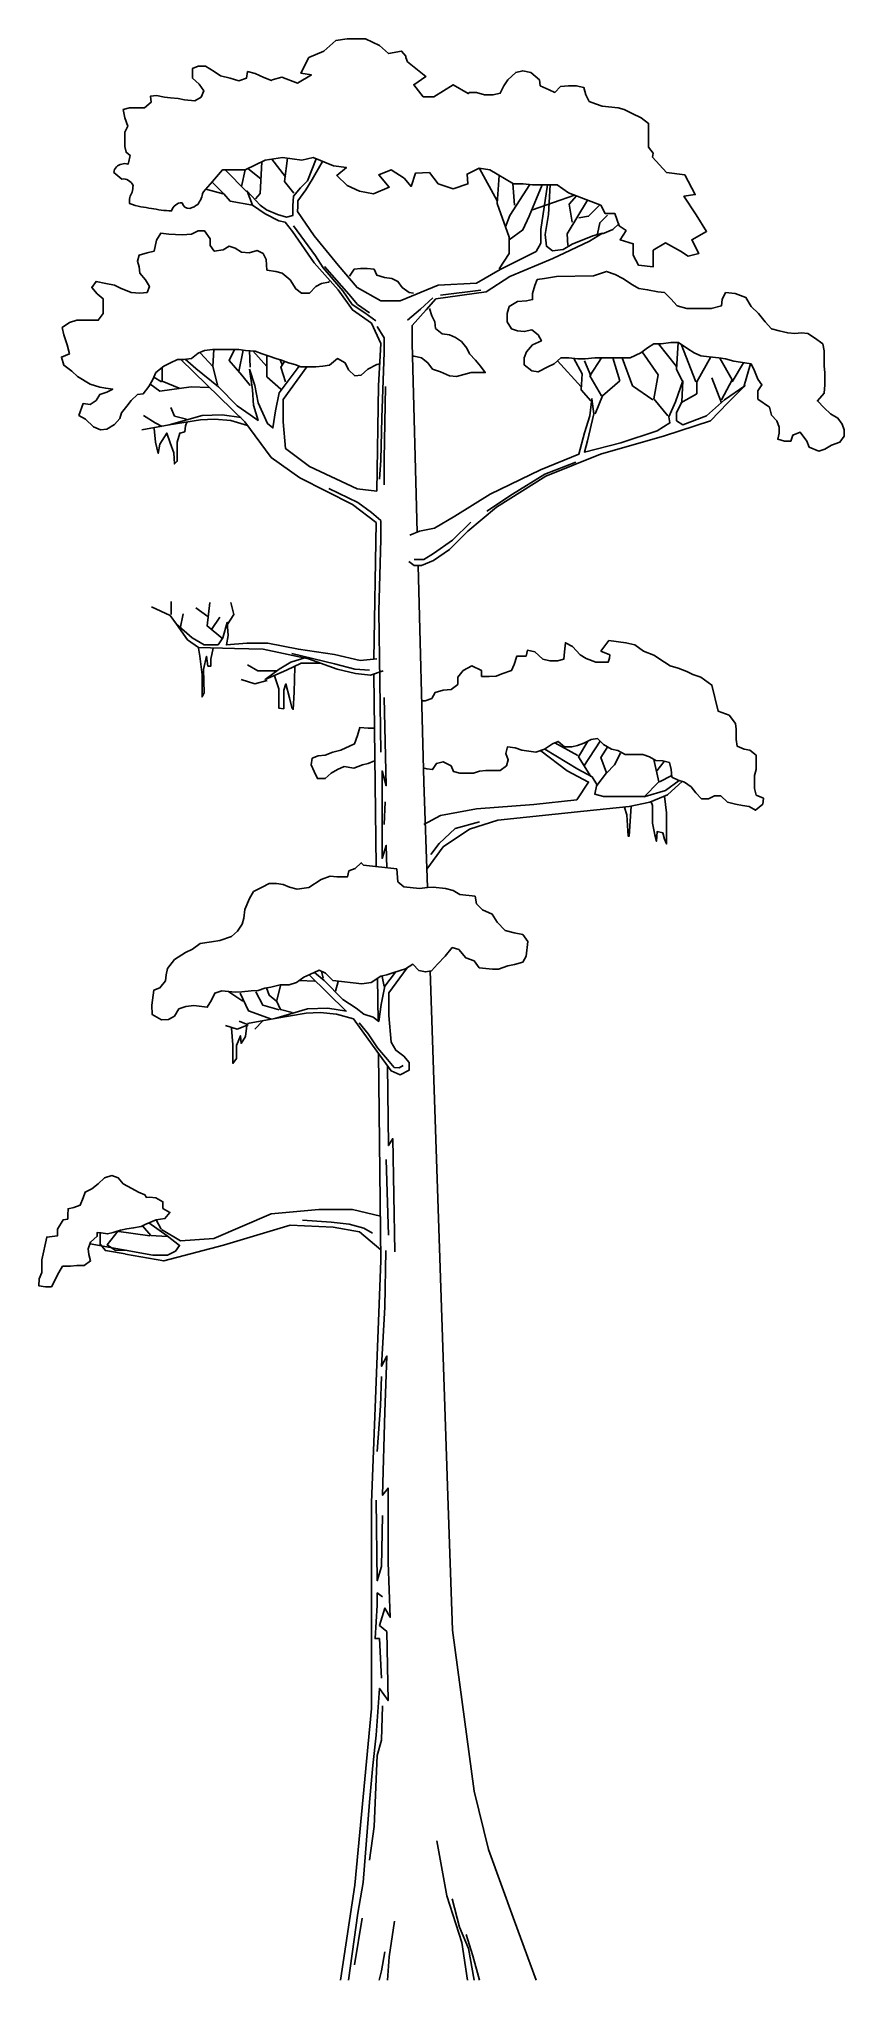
# Model space of a CAD drawing. Extents: x -0.36 to 0.36, y 0 to 1.74.
import ezdxf

# ---------------------------------------------------------------- set-up
doc = ezdxf.new("R2010")
doc.units = 0
doc.header["$LTSCALE"] = 0.5
doc.header["$MEASUREMENT"] = 0
doc.layers.add('TREES', color=3, linetype='CONTINUOUS')

msp = doc.modelspace()

# ---------------------------------------------------------------- linework, layer by layer
at = {"layer": 'TREES'}
for p, q in [((0.2131, 1.4439), (0.197, 1.4643)), ((0.2131, 1.4412), (0.2146, 1.4654)), ((0.2303, 1.4304), (0.2172, 1.4639)), ((0.1278, 1.4259), (0.1066, 1.4491)), ((0.1288, 1.4376), (0.1214, 1.4513)), ((0.1364, 1.4358), (0.1307, 1.4492)), ((0.1355, 1.4358), (0.1461, 1.4517)), ((0.1623, 1.4313), (0.1562, 1.4517)), ((0.1738, 1.4268), (0.1646, 1.4517)), ((0.1968, 1.4367), (0.1823, 1.4571)), ((0.2313, 1.4304), (0.2438, 1.4526)), ((0.2629, 1.4322), (0.252, 1.4516)), ((0.2629, 1.4304), (0.2731, 1.4474)), ((0.2734, 1.4259), (0.2793, 1.4465)), ((0.1278, 1.4232), (0.1288, 1.4376)), ((0.146, 1.4178), (0.1355, 1.4358)), ((0.147, 1.4178), (0.1623, 1.4313)), ((0.192, 1.4142), (0.1738, 1.4268)), ((0.193, 1.4151), (0.1968, 1.4367)), ((0.2188, 1.4304), (0.2131, 1.4412)), ((0.2313, 1.4196), (0.2313, 1.4304)), ((0.2533, 1.4115), (0.2447, 1.434)), ((0.2533, 1.4142), (0.2629, 1.4322)), ((0.1364, 1.4133), (0.1278, 1.4232)), ((0.1403, 1.4016), (0.147, 1.4178)), ((0.2054, 1.3998), (0.193, 1.4151)), ((0.2169, 1.4115), (0.2313, 1.4196))]:
    msp.add_line(p, q, dxfattribs=at)
msp.add_lwpolyline([(0.1917, 1.6313), (0.2041, 1.6177), (0.2205, 1.6155), (0.2299, 1.5979), (0.2197, 1.5964), (0.2307, 1.5796), (0.2401, 1.5649), (0.2268, 1.5575), (0.233, 1.5451), (0.2236, 1.5429), (0.2166, 1.5473), (0.2033, 1.5546), (0.1923, 1.548), (0.1923, 1.5333), (0.1791, 1.5348), (0.1744, 1.5436), (0.1744, 1.5539), (0.1626, 1.5575), (0.1681, 1.5656), (0.1618, 1.57), (0.1579, 1.581), (0.1493, 1.581), (0.1454, 1.5884), (0.1321, 1.5935), (0.1165, 1.5994), (0.1063, 1.6067), (0.0844, 1.6067), (0.0758, 1.6074), (0.0672, 1.6074), (0.0461, 1.6199), (0.0367, 1.6214), (0.0258, 1.6162), (0.0265, 1.6074), (0.0132, 1.603), (-0.0001, 1.6074), (-0.0079, 1.6177), (-0.0204, 1.617), (-0.0243, 1.6052), (-0.0306, 1.6126), (-0.0423, 1.6199), (-0.0532, 1.6155), (-0.0439, 1.6045), (-0.0579, 1.5986), (-0.0705, 1.6008), (-0.0814, 1.606), (-0.0908, 1.6148), (-0.0822, 1.6221), (-0.0939, 1.6236), (-0.1119, 1.6309), (-0.1221, 1.6287), (-0.1393, 1.6309), (-0.1549, 1.6287), (-0.1729, 1.6199), (-0.1932, 1.6199), (-0.2019, 1.6096), (-0.2105, 1.6001, -0.104351), (-0.2151, 1.5891, -0.063312), (-0.2222, 1.5854, -0.359304), (-0.2292, 1.5906, 0.346354), (-0.2386, 1.5832, -0.011926), (-0.248, 1.584, -0.000846), (-0.2566, 1.5854, 0.004158), (-0.266, 1.5869, -0.031091), (-0.2762, 1.5898, -0.204096), (-0.2738, 1.6001, 0.007883), (-0.273, 1.606, 0.32701), (-0.2832, 1.6118, -0.019597), (-0.2902, 1.6177, -0.373033), (-0.2832, 1.625, -0.207059), (-0.2777, 1.625, 0.052957), (-0.2762, 1.6302, 0.015503), (-0.2758, 1.6329), (-0.2793, 1.6357), (-0.2804, 1.6409), (-0.2804, 1.6536), (-0.2778, 1.6592), (-0.2804, 1.6665), (-0.2819, 1.6739), (-0.2763, 1.6756), (-0.2629, 1.6756), (-0.2569, 1.6805), (-0.2576, 1.6858), (-0.252, 1.6865), (-0.2449, 1.6851), (-0.2397, 1.6844), (-0.2326, 1.6837), (-0.227, 1.6826), (-0.2177, 1.6819), (-0.2121, 1.6851), (-0.2098, 1.6907), (-0.2139, 1.6966), (-0.2199, 1.7019), (-0.2199, 1.7107), (-0.2147, 1.7128), (-0.2083, 1.7128), (-0.2005, 1.7079), (-0.1949, 1.704), (-0.1863, 1.7019), (-0.1784, 1.6998), (-0.1717, 1.7019), (-0.1706, 1.7079), (-0.1639, 1.7061), (-0.156, 1.7026), (-0.1493, 1.6999), (-0.1487, 1.7006), (-0.1401, 1.7028), (-0.126, 1.6976), (-0.1135, 1.705), (-0.1229, 1.7064), (-0.1158, 1.7204), (-0.1025, 1.7262), (-0.0916, 1.7358), (-0.0814, 1.7372), (-0.065, 1.7372), (-0.0525, 1.7314), (-0.0446, 1.724), (-0.0329, 1.7262), (-0.029, 1.7218), (-0.029, 1.7204), (-0.0274, 1.7167), (-0.011, 1.7035), (-0.022, 1.6962), (-0.0134, 1.6852), (-0.004, 1.6852), (0.0132, 1.6962), (0.0268, 1.6882), (0.0278, 1.6893), (0.0342, 1.6893), (0.0413, 1.6872), (0.0491, 1.6872), (0.0555, 1.6886), (0.0585, 1.6952), (0.0622, 1.7005), (0.0693, 1.7072), (0.0756, 1.7086), (0.0827, 1.7072), (0.0906, 1.7005), (0.0913, 1.6952), (0.0992, 1.6917), (0.1044, 1.6893), (0.1093, 1.6945), (0.1164, 1.6952), (0.1235, 1.6952), (0.1302, 1.6938), (0.1321, 1.6872), (0.1351, 1.6812), (0.1407, 1.6791), (0.1466, 1.677), (0.1608, 1.6756), (0.1664, 1.6739), (0.1735, 1.6704), (0.1814, 1.6665), (0.1881, 1.6616), (0.1881, 1.6402), (0.1922, 1.635)], format="xyb", close=True, dxfattribs=at)
for points in [[(-0.1717, 1.6005), (-0.1908, 1.6199)], [(-0.176, 1.6051), (-0.1727, 1.62)], [(-0.1094, 1.6299), (-0.1171, 1.6103), (-0.1233, 1.604), (-0.1295, 1.5964), (-0.1302, 1.5877), (-0.1302, 1.579), (-0.1357, 1.5778), (-0.1438, 1.5801), (-0.1537, 1.5842), (-0.1593, 1.5883), (-0.1711, 1.601), (-0.1661, 1.5883), (-0.155, 1.5807), (-0.1426, 1.5743), (-0.137, 1.5731), (-0.1303, 1.5648)], [(-0.1587, 1.6121), (-0.1704, 1.6211)], [(-0.1636, 1.5941), (-0.1593, 1.5987), (-0.1579, 1.6272)], [(-0.1368, 1.6136), (-0.1489, 1.6295)], [(-0.1291, 1.5992), (-0.1375, 1.6097), (-0.1349, 1.6303)], [(-0.126, 1.5828), (-0.1258, 1.5871), (-0.1258, 1.5923), (-0.1184, 1.6022), (-0.1128, 1.6115), (-0.1036, 1.6275)], [(0.0527, 1.5923), (0.0369, 1.6213)], [(-0.1926, 1.5986), (-0.208, 1.6028)], [(-0.1661, 1.5883), (-0.1863, 1.592), (-0.1919, 1.5986), (-0.2023, 1.6091)], [(0.0546, 1.5313), (0.0633, 1.5452), (0.0633, 1.5598), (0.0527, 1.59), (0.0545, 1.6149)], [(0.0602, 1.5691), (0.0639, 1.579), (0.0818, 1.6069)], [(0.0633, 1.5574), (0.0757, 1.5662), (0.0812, 1.5784), (0.0929, 1.6067)], [(0.0682, 1.5883), (0.0667, 1.6077)], [(0.0876, 1.5468), (0.0918, 1.5545), (0.0918, 1.5667), (0.0977, 1.6067)], [(0.1, 1.6067), (0.0986, 1.5801), (0.0955, 1.5621), (0.0967, 1.5516), (0.1023, 1.5476), (0.1116, 1.5487), (0.1197, 1.5534), (0.1383, 1.5609), (0.1469, 1.5633), (0.1352, 1.5563), (0.1184, 1.5481), (0.1025, 1.5408)], [(0.0876, 1.5468), (0.0555, 1.5307), (0.0342, 1.5187), (0, 1.5167), (-0.0342, 1.5027), (-0.0513, 1.5027), (-0.0726, 1.5147), (-0.0897, 1.5348), (-0.1111, 1.5608), (-0.126, 1.5828)], [(0.0843, 1.5842), (0.122, 1.5973)], [(0.1159, 1.5522), (0.1153, 1.5627), (0.1334, 1.593)], [(0.1197, 1.5731), (0.1172, 1.5894), (0.1236, 1.5967)], [(0.1259, 1.5772), (0.1345, 1.5784), (0.1445, 1.5887)], [(-0.0525, 1.4465), (-0.0551, 1.4458), (-0.063, 1.4416), (-0.069, 1.4364), (-0.0746, 1.4357), (-0.0802, 1.4409), (-0.0832, 1.4472), (-0.0902, 1.4511), (-0.0973, 1.4451), (-0.1033, 1.4444), (-0.1097, 1.4437), (-0.1231, 1.4437), (-0.1284, 1.4458), (-0.134, 1.4472), (-0.1403, 1.4497), (-0.1455, 1.4511), (-0.1512, 1.4532), (-0.1575, 1.4553), (-0.1639, 1.4577), (-0.1725, 1.4584), (-0.1784, 1.4591), (-0.202, 1.4591), (-0.2091, 1.4584), (-0.2147, 1.456), (-0.2207, 1.4511), (-0.2278, 1.4504), (-0.2334, 1.4504), (-0.2397, 1.4472), (-0.2457, 1.4444), (-0.2528, 1.4385), (-0.2554, 1.4325), (-0.2591, 1.4262), (-0.264, 1.4196), (-0.2692, 1.4189), (-0.2748, 1.4136), (-0.2786, 1.4084), (-0.2834, 1.4027), (-0.2849, 1.3975), (-0.2898, 1.3922), (-0.2965, 1.388), (-0.3021, 1.3873), (-0.3085, 1.3901), (-0.3156, 1.3968), (-0.3215, 1.4003), (-0.3178, 1.4108), (-0.3114, 1.4101), (-0.3062, 1.4136), (-0.3029, 1.4189), (-0.2965, 1.421), (-0.2913, 1.4238), (-0.2976, 1.4245), (-0.3029, 1.4255), (-0.3114, 1.4283), (-0.3227, 1.435), (-0.3279, 1.4399), (-0.335, 1.4451), (-0.3372, 1.4525), (-0.3301, 1.4553), (-0.332, 1.4633), (-0.335, 1.4725), (-0.3365, 1.4788), (-0.3301, 1.4833), (-0.3234, 1.4854), (-0.3043, 1.4854), (-0.2999, 1.4914), (-0.2999, 1.5047), (-0.3051, 1.5089), (-0.31, 1.5148), (-0.3062, 1.5201), (-0.2976, 1.5183), (-0.2898, 1.5169), (-0.2842, 1.5141), (-0.2748, 1.5103), (-0.267, 1.5096), (-0.2606, 1.5103), (-0.2584, 1.5155), (-0.2621, 1.5215), (-0.267, 1.5275), (-0.2677, 1.5331), (-0.2692, 1.5383), (-0.2677, 1.5436), (-0.2606, 1.5457), (-0.2543, 1.5471), (-0.252, 1.5572), (-0.2483, 1.5632), (-0.2412, 1.5625), (-0.2292, 1.5618), (-0.2207, 1.5625), (-0.2147, 1.5653), (-0.2091, 1.5653), (-0.2042, 1.5583), (-0.2042, 1.5523), (-0.2005, 1.5471), (-0.1926, 1.5485), (-0.187, 1.5516), (-0.1818, 1.5499), (-0.1762, 1.5464), (-0.1691, 1.5457), (-0.162, 1.5478), (-0.1568, 1.545), (-0.1541, 1.5397), (-0.1534, 1.5303), (-0.1455, 1.5289), (-0.1396, 1.5275), (-0.1325, 1.5215), (-0.1276, 1.5134), (-0.1224, 1.5096), (-0.1153, 1.5096), (-0.1097, 1.5155), (-0.1044, 1.5183), (-0.0981, 1.5194), (-0.0973, 1.5201)], [(-0.1303, 1.5648), (-0.1111, 1.5368), (-0.0897, 1.5127), (-0.0769, 1.4947), (-0.0598, 1.4827), (-0.0513, 1.4647), (-0.0534, 1.4266), (-0.055, 1.3325)], [(-0.1296, 1.5699), (-0.1099, 1.5431), (-0.1031, 1.5322), (-0.0854, 1.5118), (-0.0772, 1.4996), (-0.0656, 1.492), (-0.056, 1.4849)], [(0.1426, 1.5627), (0.1445, 1.5726), (0.1513, 1.5795)], [(0.1469, 1.5627), (0.1562, 1.5667), (0.1618, 1.572)], [(-0.1017, 1.5335), (-0.0799, 1.5086), (-0.0724, 1.4996), (-0.0615, 1.492)], [(-0.0794, 1.525), (-0.0753, 1.531), (-0.0697, 1.5317), (-0.0637, 1.5317), (-0.0574, 1.531), (-0.0551, 1.5257), (-0.048, 1.5236), (-0.0417, 1.5229), (-0.0361, 1.5201), (-0.0323, 1.5148), (-0.026, 1.5103), (-0.0222, 1.5096)], [(-0.0189, 1.2957), (-0.0235, 1.4647), (-0.0235, 1.4807), (-0.0107, 1.4947), (-0.0021, 1.5047), (0.0427, 1.5107), (0.0641, 1.5247), (0.1025, 1.5408)], [(0.0019, 1.5079), (0.038, 1.5124)], [(-0.0274, 1.4856), (-0.0158, 1.4952), (-0.0049, 1.5054)], [(-0.008, 1.4959), (-0.0058, 1.4893), (-0.0032, 1.484), (-0.0024, 1.4781), (0.0035, 1.4732), (0.0099, 1.4725), (0.0155, 1.47), (0.0207, 1.4665), (0.0256, 1.4605), (0.0278, 1.4553), (0.0334, 1.4497), (0.0379, 1.4444), (0.042, 1.4385), (0.0293, 1.4385), (0.0162, 1.435), (0.0099, 1.4357), (0.002, 1.4392), (-0.0051, 1.4416), (-0.0095, 1.4472), (-0.0151, 1.4518), (-0.0215, 1.4532), (-0.023, 1.4532)], [(-0.0547, 1.4798), (-0.0485, 1.4696), (-0.0485, 1.4568), (-0.0506, 1.398), (-0.0513, 1.3603), (-0.0526, 1.3431)], [(-0.2317, 1.4245), (-0.2471, 1.431), (-0.2471, 1.4433)], [(-0.0555, 1.3044), (-0.0769, 1.3205), (-0.1239, 1.3445), (-0.1495, 1.3625), (-0.173, 1.3946), (-0.2305, 1.4504)], [(-0.1689, 1.4415), (-0.1661, 1.4232), (-0.1654, 1.4094), (-0.1612, 1.3957), (-0.1682, 1.4009), (-0.18, 1.4088), (-0.1968, 1.4258), (-0.217, 1.4421), (-0.2266, 1.4505)], [(-0.2017, 1.4441), (-0.2128, 1.4559)], [(-0.1975, 1.4277), (-0.2017, 1.4441), (-0.2007, 1.4591)], [(-0.1682, 1.4271), (-0.1758, 1.4362), (-0.187, 1.4493), (-0.1822, 1.4591)], [(-0.1786, 1.4395), (-0.1747, 1.4587)], [(-0.1682, 1.4434), (-0.169, 1.4582)], [(-0.1246, 1.4443), (-0.1423, 1.4205), (-0.1458, 1.4042), (-0.1479, 1.3891), (-0.1528, 1.393), (-0.1612, 1.4114), (-0.164, 1.4271), (-0.1689, 1.4415)], [(-0.1535, 1.4441), (-0.166, 1.4579)], [(-0.1409, 1.4238), (-0.1535, 1.4349), (-0.1535, 1.4533)], [(-0.1395, 1.4448), (-0.1415, 1.45)], [(-0.1368, 1.4304), (-0.1409, 1.4434), (-0.1376, 1.4486)], [(-0.1175, 1.4437), (-0.1388, 1.4146), (-0.1388, 1.3946), (-0.1367, 1.3705), (-0.1153, 1.3545), (-0.0726, 1.3345), (-0.055, 1.3325)], [(-0.2052, 1.4251), (-0.2212, 1.4258), (-0.2491, 1.4218), (-0.2582, 1.4284)], [(-0.2478, 1.4304), (-0.2546, 1.4344)], [(-0.0472, 1.4262), (-0.0485, 1.361), (-0.0485, 1.338)], [(-0.0264, 1.2696), (-0.0216, 1.266), (-0.0149, 1.266), (-0.0044, 1.2705), (0.01, 1.2804), (0.0263, 1.2966), (0.0521, 1.3181), (0.0962, 1.346), (0.1451, 1.3657), (0.2025, 1.3819), (0.2437, 1.3954), (0.2591, 1.4115), (0.2744, 1.4268), (0.2562, 1.4142), (0.2399, 1.3998), (0.2188, 1.3918), (0.2131, 1.3954), (0.2131, 1.4025), (0.2179, 1.4124), (0.2188, 1.4313), (0.2121, 1.4124), (0.2064, 1.399), (0.2073, 1.3936), (0.1958, 1.3864), (0.1633, 1.3756), (0.1307, 1.3675), (0.1336, 1.3774), (0.1393, 1.4016), (0.1374, 1.4151), (0.1355, 1.3998), (0.1307, 1.3846), (0.1259, 1.3657), (0.0914, 1.3514), (0.0464, 1.3298), (0.0148, 1.31), (-0.0034, 1.2993), (-0.0169, 1.2966), (-0.0255, 1.293)], [(-0.2254, 1.397), (-0.2359, 1.3996), (-0.2394, 1.4074)], [(-0.1765, 1.3983), (-0.1933, 1.4009), (-0.2114, 1.4002), (-0.2408, 1.3917), (-0.2652, 1.3872)], [(-0.2471, 1.3904), (-0.2533, 1.3937), (-0.2638, 1.4002)], [(-0.2542, 1.3885), (-0.253, 1.3762), (-0.2505, 1.3663), (-0.2492, 1.3744), (-0.243, 1.3844), (-0.2399, 1.3756), (-0.2367, 1.3668), (-0.2361, 1.3569), (-0.2336, 1.3592), (-0.2336, 1.368), (-0.2336, 1.3762), (-0.2311, 1.3844), (-0.2268, 1.3856), (-0.2261, 1.3908), (-0.2249, 1.3943)], [(-0.2408, 1.3917), (-0.2128, 1.3963), (-0.2003, 1.397), (-0.1856, 1.3957), (-0.1706, 1.3913)], [(0.0435, 1.3145), (0.0665, 1.3298), (0.0952, 1.3478), (0.123, 1.3585)], [(-0.0978, 1.3347), (-0.0721, 1.3222), (-0.0598, 1.3133), (-0.0513, 1.3062), (-0.0513, 1.2893), (-0.0532, 1.2253), (-0.0513, 1.099)], [(-0.0555, 1.3044), (-0.0576, 1.1822)], [(-0.0216, 1.2714), (-0.013, 1.2714), (-0.0044, 1.2768), (0.0128, 1.2885), (0.0291, 1.3047)], [(-0.0097, 0.9778), (-0.0128, 1.0722), (-0.0181, 1.266)], [(-0.2391, 1.222), (-0.2391, 1.2336)], [(-0.2342, 1.2134), (-0.24, 1.2212), (-0.2565, 1.2289)], [(-0.2309, 1.2096), (-0.2284, 1.2227)], [(-0.2061, 1.2204), (-0.2168, 1.2282)], [(-0.1929, 1.2003), (-0.2069, 1.2119), (-0.2044, 1.2328)], [(-0.2028, 1.2088), (-0.1954, 1.2196)], [(-0.1888, 1.2127), (-0.183, 1.222), (-0.1855, 1.2328)], [(-0.0492, 1.1716), (-0.0608, 1.1678), (-0.074, 1.1693), (-0.0905, 1.1732), (-0.1161, 1.1825), (-0.1566, 1.191), (-0.1822, 1.1918), (-0.2144, 1.1925), (-0.2243, 1.1995), (-0.2342, 1.2134), (-0.2201, 1.2011), (-0.2094, 1.1949), (-0.197, 1.1949), (-0.1929, 1.2011), (-0.1888, 1.215), (-0.1879, 1.2034), (-0.1896, 1.1949), (-0.1714, 1.1964), (-0.1524, 1.1964), (-0.1252, 1.191), (-0.093, 1.1864), (-0.0698, 1.1809), (-0.055, 1.1825)], [(-0.0122, 1.0847), (-0.0103, 1.084), (-0.0051, 1.0833), (-0.0017, 1.0889), (0.0043, 1.0903), (0.0114, 1.0868), (0.0136, 1.0815), (0.0192, 1.0801), (0.0316, 1.0801), (0.0368, 1.0819), (0.0424, 1.0826), (0.0555, 1.0826), (0.0611, 1.0868), (0.0626, 1.092), (0.0603, 1.0976), (0.0618, 1.1036), (0.0689, 1.1029), (0.0749, 1.1008), (0.0872, 1.099), (0.0951, 1.1015), (0.1022, 1.1064), (0.1074, 1.1085), (0.113, 1.1036), (0.1194, 1.1036), (0.1246, 1.105), (0.1302, 1.1071), (0.1369, 1.1103), (0.1425, 1.111), (0.1478, 1.1057), (0.1549, 1.1015), (0.1605, 1.1004), (0.1672, 1.0969), (0.1829, 1.0969), (0.1889, 1.0948), (0.1945, 1.0913), (0.2008, 1.091), (0.2068, 1.0896), (0.2083, 1.0833), (0.209, 1.0766), (0.2146, 1.0738), (0.2202, 1.0721), (0.2262, 1.0679), (0.2303, 1.0626), (0.2356, 1.057), (0.2419, 1.057), (0.2472, 1.0598), (0.2528, 1.0598), (0.2587, 1.0542), (0.2658, 1.0525), (0.2722, 1.0511), (0.2782, 1.0504), (0.2838, 1.0469), (0.2905, 1.0525), (0.2909, 1.0577), (0.2845, 1.0605), (0.283, 1.0665), (0.283, 1.078), (0.2845, 1.0833), (0.2845, 1.0962), (0.2789, 1.1008), (0.2737, 1.1015), (0.2673, 1.1043), (0.2666, 1.1103), (0.2666, 1.1194), (0.2658, 1.1246), (0.2602, 1.132), (0.2505, 1.1355), (0.2449, 1.1589), (0.2348, 1.1659), (0.2277, 1.1684), (0.2225, 1.1712), (0.2146, 1.174), (0.2075, 1.1761), (0.2023, 1.1793), (0.193, 1.1856), (0.1836, 1.1894), (0.1758, 1.195), (0.1679, 1.1968), (0.1527, 1.1989), (0.1455, 1.1894), (0.1534, 1.1859), (0.1532, 1.1829), (0.1519, 1.1793), (0.141, 1.1793), (0.1324, 1.1828), (0.1268, 1.1859), (0.1201, 1.1936), (0.1138, 1.1968), (0.113, 1.1887), (0.1123, 1.1821), (0.1067, 1.1807), (0.0999, 1.1807), (0.0936, 1.1821), (0.0865, 1.1887), (0.0798, 1.1901), (0.0786, 1.1849), (0.0704, 1.1849), (0.0678, 1.1772), (0.0656, 1.1719), (0.057, 1.1691), (0.0517, 1.167), (0.0454, 1.1667), (0.0387, 1.1667), (0.0387, 1.1719), (0.0301, 1.1761), (0.0222, 1.1719), (0.0174, 1.1659), (0.0174, 1.1596), (0.0114, 1.1551), (0.0043, 1.1544), (-0.0028, 1.1523), (-0.0058, 1.147), (-0.0118, 1.1449), (-0.0151, 1.1449)], [(-0.2146, 1.1921), (-0.2133, 1.1847), (-0.2113, 1.168), (-0.2113, 1.1483), (-0.2094, 1.152), (-0.21, 1.173), (-0.2074, 1.1847), (-0.2061, 1.176), (-0.2034, 1.176), (-0.2034, 1.1822), (-0.2015, 1.1921)], [(-0.1054, 1.1786), (-0.1227, 1.1786), (-0.1359, 1.1724), (-0.1549, 1.1639), (-0.1425, 1.1732), (-0.1318, 1.1794), (-0.1195, 1.1832)], [(-0.131, 1.1871), (-0.093, 1.1778), (-0.0748, 1.1732), (-0.0616, 1.1724)], [(-0.145, 1.1716), (-0.1615, 1.1716), (-0.1706, 1.1771)], [(-0.1284, 1.1754), (-0.129, 1.1526), (-0.1297, 1.1372), (-0.131, 1.139), (-0.133, 1.1476), (-0.1363, 1.16), (-0.1382, 1.1544), (-0.1382, 1.147), (-0.1382, 1.1378), (-0.1428, 1.1384), (-0.1428, 1.1446), (-0.1428, 1.1557), (-0.1468, 1.168)], [(-0.0576, 1.1688), (-0.0555, 0.9965)], [(-0.1532, 1.1631), (-0.164, 1.16), (-0.1764, 1.1639)], [(-0.0484, 1.1479), (-0.0465, 1.0688), (-0.0503, 1.0821), (-0.0503, 1.0038), (-0.0465, 1.0154), (-0.0461, 0.9954)], [(-0.057, 1.1204), (-0.0626, 1.1204), (-0.0701, 1.1211), (-0.0723, 1.1138), (-0.0749, 1.1064), (-0.0873, 1.1008), (-0.0944, 1.099), (-0.1011, 1.0962), (-0.1074, 1.0955), (-0.1127, 1.0934), (-0.1138, 1.0875), (-0.1112, 1.0815), (-0.1082, 1.0752), (-0.1011, 1.0752), (-0.0959, 1.0801), (-0.0902, 1.0833), (-0.0843, 1.0861), (-0.0757, 1.0847), (-0.0678, 1.0875), (-0.0626, 1.0889), (-0.057, 1.091)], [(-0.0128, 1.0341), (0.0021, 1.0421), (0.0342, 1.0481), (0.0854, 1.0522), (0.1239, 1.0562), (0.1345, 1.0722), (0.1153, 1.0822), (0.0918, 1.1002)], [(0.0953, 1.1016), (0.1249, 1.0838), (0.1377, 1.0767), (0.1418, 1.0701), (0.1401, 1.0613), (0.1477, 1.0591), (0.1588, 1.0591), (0.1851, 1.0591), (0.2032, 1.0646), (0.2154, 1.0736)], [(0.1249, 1.0959), (0.1043, 1.1072)], [(0.1366, 1.0772), (0.1255, 1.0948), (0.1338, 1.1088)], [(0.1301, 1.0865), (0.1449, 1.1086)], [(0.1418, 1.069), (0.1506, 1.0805), (0.1453, 1.0942), (0.1518, 1.1041)], [(0.1506, 1.08), (0.1576, 1.0876), (0.1629, 1.0981)], [(0.1839, 1.0586), (0.1974, 1.0723), (0.193, 1.0923)], [(0.1956, 1.0822), (0.202, 1.0904)], [(0.1979, 1.0723), (0.2089, 1.078)], [(0.1709, 1.0502), (0.1892, 1.0542), (0.205, 1.0608), (0.2184, 1.0728)], [(-0.0475, 1.0545), (-0.0484, 1.0341)], [(-0.0102, 0.9942), (0.0043, 1.0141), (0.0278, 1.0301), (0.0534, 1.0381), (0.1303, 1.0461), (0.1709, 1.0502)], [(0.1727, 1.0507), (0.1714, 1.0328), (0.1707, 1.0236), (0.17, 1.0236), (0.1687, 1.0427), (0.1667, 1.0495)], [(0.2023, 1.0594), (0.2043, 1.0445), (0.2043, 1.0279), (0.2043, 1.0168), (0.2023, 1.0211), (0.201, 1.0266), (0.1957, 1.0279), (0.1951, 1.0192), (0.1937, 1.0248), (0.1918, 1.0353), (0.1918, 1.0513), (0.1905, 1.0544)], [(-0.0067, 1.0074), (0.0009, 1.0172), (0.0151, 1.0305), (0.0369, 1.0367)], [(-0.076, 0.8602), (-0.0549, 0.8314), (-0.0422, 0.8137), (-0.0342, 0.8102), (-0.0262, 0.8142), (-0.0262, 0.8212), (-0.0309, 0.8269), (-0.038, 0.8322), (-0.0421, 0.8394), (-0.0442, 0.8634), (-0.0442, 0.8835), (-0.0278, 0.9059)], [(-0.1444, 0.8757), (-0.1514, 0.8814), (-0.1537, 0.888)], [(-0.1444, 0.8766), (-0.1411, 0.8902)], [(-0.1106, 0.894), (-0.1246, 0.8946)], [(-0.1156, 0.8995), (-0.0823, 0.8672)], [(-0.0666, 0.8645), (-0.0736, 0.8698), (-0.0854, 0.8776), (-0.1022, 0.8946), (-0.1109, 0.9017)], [(-0.1029, 0.8966), (-0.1045, 0.9028)], [(-0.0919, 0.8849), (-0.0895, 0.8937)], [(-0.0383, 0.9021), (-0.0477, 0.8894), (-0.0512, 0.873), (-0.0533, 0.858), (-0.0582, 0.8619)], [(-0.0543, 0.8965), (-0.0538, 0.8584)], [(-0.0483, 0.8893), (-0.0501, 0.8981)], [(0.0085, 0.4334), (-0.0072, 0.9031)], [(-0.1748, 0.8761), (-0.1884, 0.8849)], [(-0.1491, 0.8599), (-0.1697, 0.8673), (-0.1772, 0.8832)], [(-0.082, 0.8672), (-0.0987, 0.8698), (-0.1169, 0.8691), (-0.1462, 0.8606), (-0.1706, 0.856)], [(-0.1425, 0.8682), (-0.157, 0.8726), (-0.1631, 0.8845)], [(-0.1308, 0.8658), (-0.1413, 0.8685), (-0.1448, 0.8763)], [(-0.1701, 0.855), (-0.18, 0.8511), (-0.1903, 0.8542)], [(-0.185, 0.8519), (-0.1837, 0.8371), (-0.1837, 0.8204), (-0.1804, 0.8248), (-0.1804, 0.8365), (-0.1771, 0.8451), (-0.1764, 0.8383), (-0.1725, 0.8445), (-0.1712, 0.8544)], [(-0.1701, 0.855), (-0.1781, 0.8581)], [(-0.157, 0.8585), (-0.1641, 0.8511)], [(-0.1462, 0.8606), (-0.1183, 0.8652), (-0.1057, 0.8658), (-0.091, 0.8645), (-0.076, 0.8602)], [(-0.0708, 0.8568), (-0.0628, 0.8467), (-0.0544, 0.8344), (-0.0455, 0.8238), (-0.0394, 0.8168), (-0.0351, 0.8163), (-0.0314, 0.8185)], [(-0.0666, 0.8645), (-0.0582, 0.8619)], [(-0.0535, 0.8294), (-0.0513, 0.6436), (-0.0598, 0.4274), (-0.0598, 0.2431)], [(-0.0454, 0.8182), (-0.0446, 0.7468), (-0.0408, 0.7531), (-0.039, 0.6517)], [(-0.0465, 0.7344), (-0.0446, 0.6668)], [(-0.3116, 0.659), (-0.2555, 0.6489), (-0.2422, 0.6489), (-0.2352, 0.6524), (-0.2315, 0.6575), (-0.2427, 0.666), (-0.259, 0.6777)], [(-0.248, 0.672), (-0.2525, 0.6804)], [(-0.0517, 0.6837), (-0.0769, 0.6897), (-0.1068, 0.6897), (-0.1495, 0.6857), (-0.2008, 0.6637), (-0.2307, 0.6617), (-0.2477, 0.6717)], [(-0.1215, 0.6801), (-0.0959, 0.6784), (-0.0797, 0.6766), (-0.0665, 0.673), (-0.0589, 0.6686)], [(-0.2801, 0.6499), (-0.2978, 0.6529), (-0.3026, 0.6585), (-0.3026, 0.6689)], [(-0.2791, 0.6534), (-0.2887, 0.6529), (-0.2962, 0.658), (-0.2864, 0.6706)], [(-0.2582, 0.666), (-0.288, 0.6702)], [(-0.0514, 0.6537), (-0.0705, 0.6697), (-0.094, 0.6737), (-0.1324, 0.6757), (-0.1922, 0.6577), (-0.2456, 0.6436), (-0.2798, 0.6497)], [(-0.2427, 0.6655), (-0.2571, 0.6665), (-0.2646, 0.6751)], [(-0.0468, 0.6531), (-0.0478, 0.6022), (-0.0507, 0.5494), (-0.0459, 0.5585), (-0.0478, 0.5085), (-0.0498, 0.4339), (-0.0449, 0.4403), (-0.0449, 0.3739), (-0.043, 0.3248), (-0.0478, 0.333), (-0.0527, 0.3175), (-0.0459, 0.312), (-0.0449, 0.2502), (-0.0527, 0.2611), (-0.0556, 0.2193), (-0.0585, 0.192), (-0.0614, 0.1592), (-0.0672, 0.0874), (-0.0721, 0.0601), (-0.0802, 0)], [(-0.0507, 0.5403), (-0.0517, 0.514), (-0.0546, 0.473)], [(-0.0556, 0.4294), (-0.0546, 0.3575), (-0.0507, 0.3702), (-0.0498, 0.4157)], [(0.0085, 0.4334), (0.0128, 0.3132), (0.032, 0.1691), (0.0448, 0.117), (0.0683, 0.0529), (0.0876, 0)], [(-0.0498, 0.343), (-0.0546, 0.3466), (-0.0546, 0.3357), (-0.0565, 0.3057), (-0.0527, 0.3057), (-0.0507, 0.2702)], [(-0.0498, 0.2456), (-0.0507, 0.2147), (-0.0546, 0.2011), (-0.0575, 0.1374), (-0.0614, 0.1074)], [(-0.0876, 0), (-0.0747, 0.085), (-0.0598, 0.2431)], [(0.0261, 0), (0.0211, 0.0337), (0.0075, 0.0756), (-0.0012, 0.1247)], [(0.0123, 0.0728), (0.0191, 0.0474), (0.0269, 0.0283), (0.0321, 0)], [(-0.075, 0.0137), (-0.0682, 0.0556)], [(-0.0453, 0), (-0.0439, 0.021), (-0.0391, 0.0528)], [(0.025, 0.041), (0.0308, 0.0219), (0.0369, 0)], [(-0.0528, 0), (-0.0507, 0.0083), (-0.0478, 0.0255)]]:
    msp.add_lwpolyline(points, dxfattribs=at)
for points in [[(0.2981, 1.4006), (0.303, 1.3953), (0.3049, 1.3897), (0.3049, 1.3845), (0.3037, 1.3789), (0.3097, 1.3771), (0.3153, 1.3771), (0.3172, 1.3827), (0.3239, 1.3852), (0.3299, 1.3771), (0.3318, 1.3719), (0.3404, 1.3684), (0.346, 1.3701), (0.3519, 1.3736), (0.3594, 1.3764), (0.3632, 1.3817), (0.3632, 1.3873), (0.3613, 1.3925), (0.3576, 1.3978), (0.3508, 1.4016), (0.3452, 1.4069), (0.3392, 1.4132), (0.3452, 1.4202), (0.346, 1.4276), (0.346, 1.4384), (0.3452, 1.4447), (0.3452, 1.458), (0.3441, 1.4643), (0.3366, 1.4696), (0.3306, 1.4734), (0.325, 1.4741), (0.3191, 1.4734), (0.3127, 1.4741), (0.3049, 1.4759), (0.2981, 1.4776), (0.2925, 1.484), (0.2866, 1.4913), (0.2798, 1.4976), (0.2753, 1.5057), (0.2656, 1.5092), (0.257, 1.5102), (0.2541, 1.5039), (0.2533, 1.4983), (0.2443, 1.4959), (0.2223, 1.4959), (0.2137, 1.4983), (0.2081, 1.5046), (0.2025, 1.5102), (0.1965, 1.5109), (0.1872, 1.5127), (0.1793, 1.5137), (0.1737, 1.5172), (0.1651, 1.5228), (0.1584, 1.5263), (0.1506, 1.5291), (0.139, 1.5253), (0.1057, 1.5246), (0.0949, 1.5228), (0.0885, 1.5218), (0.0863, 1.5165), (0.0844, 1.5092), (0.0844, 1.5039), (0.0788, 1.5029), (0.071, 1.5022), (0.0635, 1.4976), (0.0616, 1.4913), (0.0616, 1.484), (0.0654, 1.4776), (0.071, 1.4759), (0.0769, 1.4752), (0.0837, 1.4769), (0.0893, 1.4724), (0.0923, 1.4671), (0.0844, 1.4633), (0.0788, 1.457), (0.0769, 1.4517), (0.0769, 1.4454), (0.0837, 1.4402), (0.0893, 1.4391), (0.0979, 1.4437), (0.1038, 1.4465), (0.1095, 1.4517), (0.1169, 1.4517), (0.1248, 1.451), (0.1315, 1.451), (0.1401, 1.4517), (0.1718, 1.4517), (0.1812, 1.4563), (0.1872, 1.4608), (0.1928, 1.4643), (0.1995, 1.4643), (0.2081, 1.4654), (0.2148, 1.4654), (0.2234, 1.4598), (0.229, 1.4563), (0.235, 1.4535), (0.2425, 1.4528), (0.2511, 1.4517), (0.257, 1.451), (0.2645, 1.4489), (0.2742, 1.4472), (0.2798, 1.4465), (0.2828, 1.4402), (0.2858, 1.4328), (0.2895, 1.4276), (0.2858, 1.4223), (0.2858, 1.4149), (0.2963, 1.4076)], [(-0.0669, 0.9979), (-0.0372, 0.9944), (-0.0363, 0.983), (-0.0308, 0.9785), (-0.0167, 0.9768), (-0.0098, 0.9778), (-0.0045, 0.9782), (0.0066, 0.9769), (0.0132, 0.9751), (0.0192, 0.9716), (0.0329, 0.97), (0.0343, 0.9631), (0.0397, 0.9579), (0.0483, 0.954), (0.0527, 0.9468), (0.0598, 0.9393), (0.0678, 0.9373), (0.0755, 0.9357), (0.0801, 0.9295), (0.0785, 0.9163), (0.0756, 0.911), (0.0683, 0.909), (0.0621, 0.9076), (0.0538, 0.9047), (0.0486, 0.9046), (0.0367, 0.906), (0.0321, 0.9122), (0.0245, 0.9149), (0.0183, 0.9223), (0.0125, 0.924), (0.0063, 0.9163), (-0.0006, 0.9093), (-0.0061, 0.9033), (-0.0115, 0.9022), (-0.0174, 0.9035), (-0.0228, 0.9091), (-0.0293, 0.9049), (-0.0398, 0.9016), (-0.0461, 0.8995), (-0.0515, 0.8984), (-0.0601, 0.8927), (-0.0685, 0.8915), (-0.0944, 0.8946), (-0.1008, 0.901), (-0.1065, 0.9038), (-0.1149, 0.8998), (-0.1204, 0.8976), (-0.127, 0.8928), (-0.1333, 0.8907), (-0.1416, 0.8906), (-0.1497, 0.8887), (-0.1551, 0.8876), (-0.1613, 0.8855), (-0.1674, 0.8852), (-0.1758, 0.8844), (-0.1818, 0.884), (-0.1937, 0.8854), (-0.2, 0.8833), (-0.203, 0.877), (-0.2067, 0.8707), (-0.2186, 0.8721), (-0.2259, 0.8712), (-0.2321, 0.8691), (-0.2359, 0.8628), (-0.2415, 0.8596), (-0.2476, 0.8593), (-0.256, 0.8641), (-0.2562, 0.8726), (-0.2546, 0.8858), (-0.2491, 0.888), (-0.2442, 0.8942), (-0.2436, 0.8997), (-0.2422, 0.9052), (-0.236, 0.9133), (-0.2262, 0.9196), (-0.2198, 0.9227), (-0.2132, 0.9276), (-0.2029, 0.9292), (-0.1956, 0.9304), (-0.185, 0.9338), (-0.1796, 0.9388), (-0.1754, 0.945), (-0.174, 0.9505), (-0.1732, 0.9581), (-0.169, 0.9679), (-0.1653, 0.9741), (-0.1576, 0.9782), (-0.1512, 0.9813), (-0.1449, 0.9813), (-0.1389, 0.9806), (-0.1332, 0.9781), (-0.1263, 0.9763), (-0.1159, 0.9779), (-0.1049, 0.985), (-0.0967, 0.988), (-0.0907, 0.9873), (-0.0813, 0.9872), (-0.0799, 0.9927), (-0.0744, 0.9949), (-0.0689, 0.9999)], [(-0.3316, 0.6809), (-0.3357, 0.6804), (-0.3406, 0.672), (-0.3406, 0.6661), (-0.3503, 0.665), (-0.3548, 0.6447), (-0.3548, 0.6332), (-0.357, 0.6275), (-0.3574, 0.6212), (-0.3514, 0.6205), (-0.3462, 0.6205), (-0.3395, 0.6332), (-0.3362, 0.6388), (-0.329, 0.6388), (-0.3234, 0.6395), (-0.3167, 0.6395), (-0.3111, 0.6437), (-0.3126, 0.6493), (-0.3133, 0.6545), (-0.3111, 0.6605), (-0.3051, 0.6657), (-0.3051, 0.6691), (-0.3017, 0.6689), (-0.2961, 0.6678), (-0.2909, 0.6692), (-0.2842, 0.6713), (-0.2786, 0.6724), (-0.2726, 0.6731), (-0.2659, 0.6745), (-0.2618, 0.6766), (-0.2524, 0.6804), (-0.2446, 0.6815), (-0.2401, 0.6871), (-0.2464, 0.6906), (-0.2464, 0.6966), (-0.2528, 0.7001), (-0.2584, 0.7008), (-0.2611, 0.7004), (-0.2625, 0.7029), (-0.2681, 0.7053), (-0.2741, 0.7085), (-0.2819, 0.7127), (-0.2864, 0.7179), (-0.292, 0.72), (-0.2987, 0.7179), (-0.3043, 0.7127), (-0.31, 0.7081), (-0.3159, 0.7053), (-0.3178, 0.7001), (-0.3204, 0.6934), (-0.326, 0.6913), (-0.3313, 0.6903), (-0.3316, 0.685)]]:
    msp.add_lwpolyline(points, close=True, dxfattribs=at)

doc.saveas('drawing.dxf')
